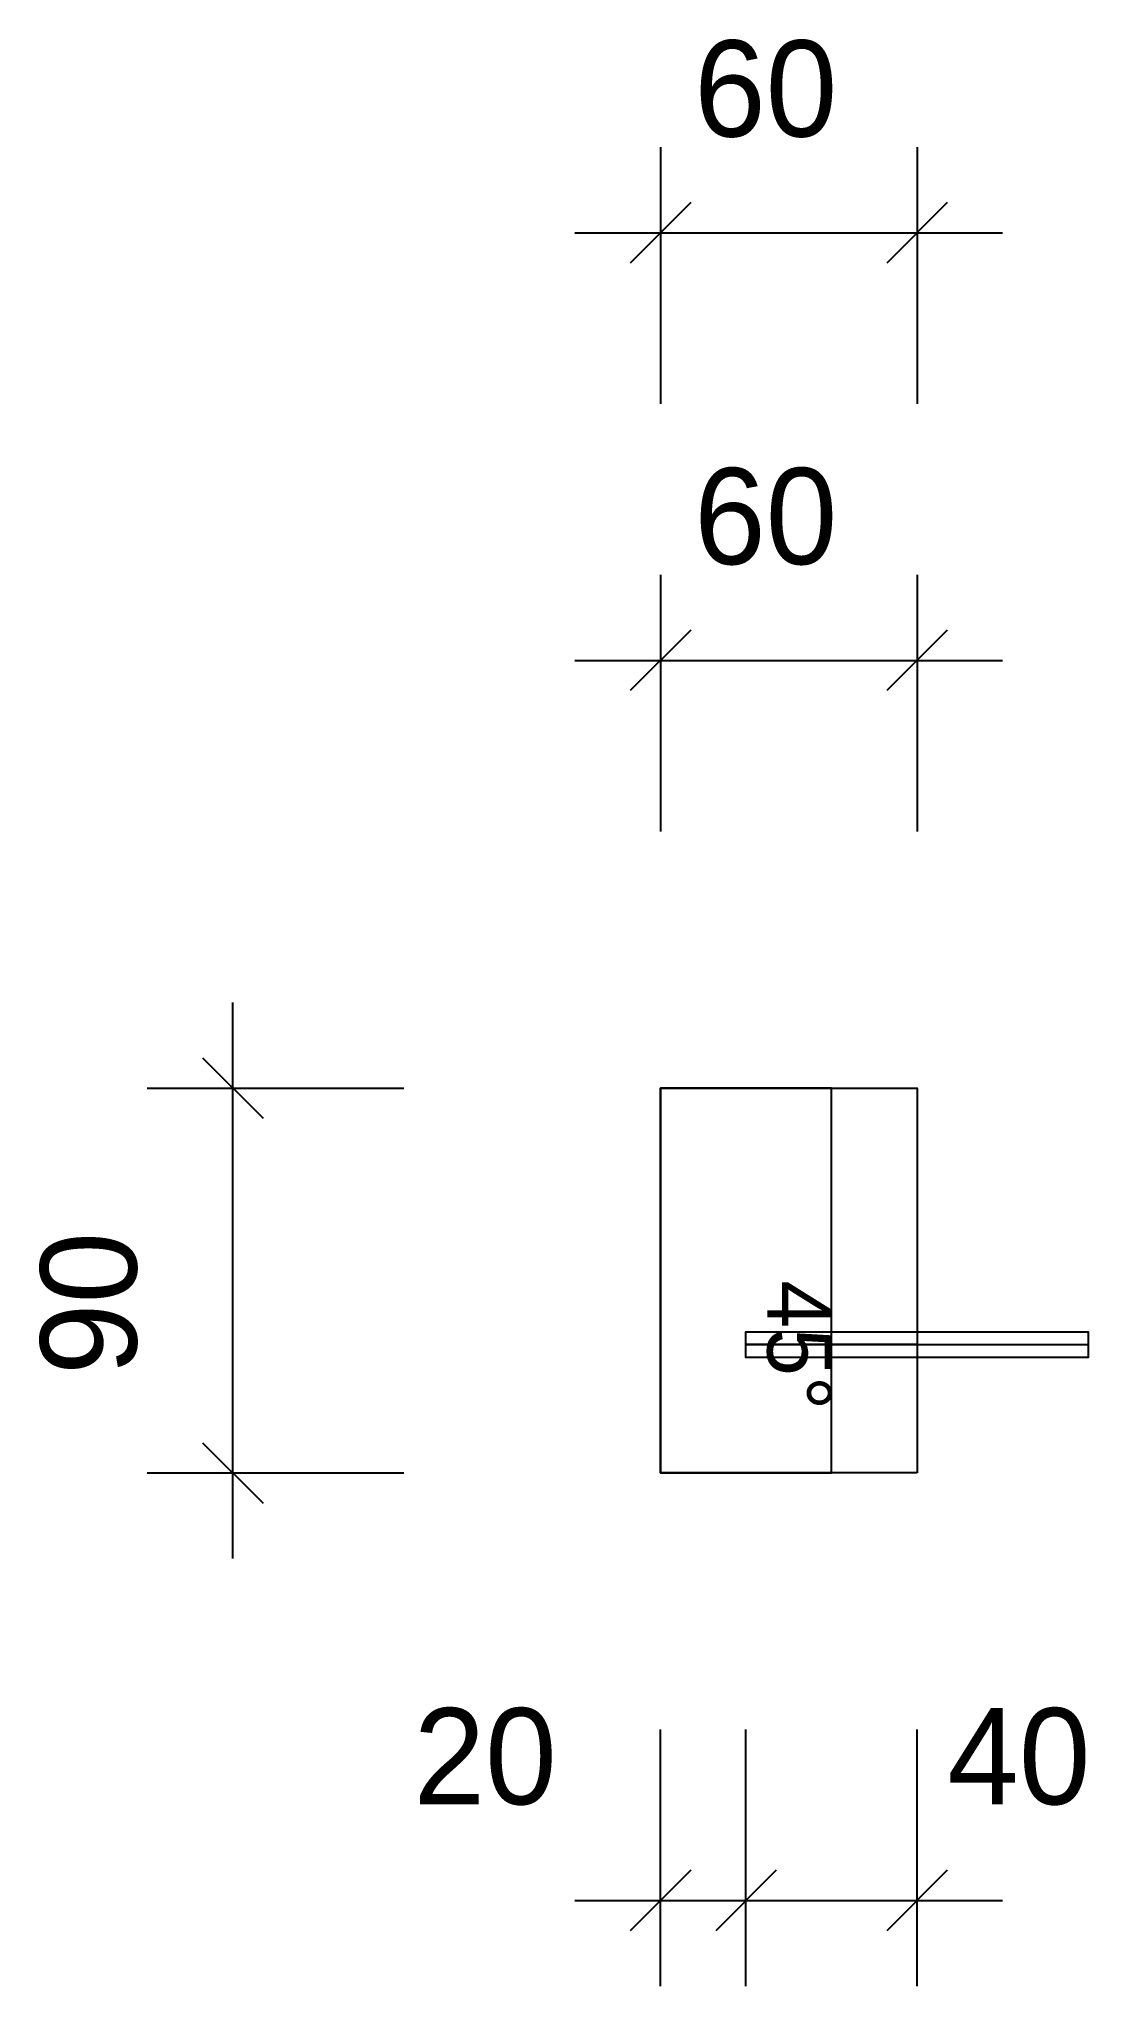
# Model space of a CAD drawing. Header units: millimetres. Extents: x -145 to 100, y -120 to 335.
import ezdxf
from ezdxf.enums import TextEntityAlignment as Align

# ---------------------------------------------------------------- set-up
doc = ezdxf.new("R2010")
doc.units = ezdxf.units.MM
for name, color, linetype in [('CONTOUR', 7, 'CONTINUOUS'), ('CUT_MITRE', 7, 'CONTINUOUS'), ('DIMLINES', 7, 'CONTINUOUS'), ('DIMLINESTEXT', 7, 'CONTINUOUS'), ('DRILLINGSSIDE', 7, 'CONTINUOUS')]:
    doc.layers.add(name, color=color, linetype=linetype)

msp = doc.modelspace()

# ---------------------------------------------------------------- linework, layer by layer
at = {"layer": 'CONTOUR', "color": 0, "linetype": '0'}
msp.add_lwpolyline([(60.001, 0), (0, 0), (0, 90), (60.001, 90), (60.001, 0)], dxfattribs=at)
at = {"layer": 'CUT_MITRE', "color": 1, "linetype": '1'}
msp.add_lwpolyline([(40, 0), (40, 45), (40, 90), (0, 90), (0, 0), (40, 0)], dxfattribs=at)
at = {"layer": 'DIMLINES', "color": 0}
for p, q in [((0, 310), (0, 250)), ((60.001, 310), (60.001, 250)), ((7.071, 297.071), (-7.071, 282.929)), ((67.072, 297.071), (52.93, 282.929)), ((-20, 290), (80.001, 290)), ((0, 210), (0, 150)), ((60.001, 210), (60.001, 150)), ((7.071, 197.071), (-7.071, 182.929)), ((67.072, 197.071), (52.93, 182.929)), ((-20, 190), (80.001, 190)), ((-100, -20), (-100, 110)), ((-107.071, 97.071), (-92.929, 82.929)), ((-120, 90), (-60, 90)), ((-107.071, 7.071), (-92.929, -7.071)), ((-120, 0), (-60, 0)), ((0, -120), (0, -60)), ((20, -120), (20, -60)), ((60.001, -120), (60.001, -60)), ((7.071, -92.929), (-7.071, -107.071)), ((27.071, -92.929), (12.929, -107.071)), ((67.072, -92.929), (52.93, -107.071)), ((-20, -100), (80.001, -100))]:
    msp.add_line(p, q, dxfattribs=at)
at = {"layer": 'DRILLINGSSIDE', "color": 3}
for p, q in [((20, 30), (60, 30)), ((20, 30), (100, 30)), ((60.001, 30), (20.001, 30))]:
    msp.add_line(p, q, dxfattribs=at)
at = {"layer": 'DRILLINGSSIDE', "color": 3, "linetype": '3'}
for points in [[(20, 33), (60, 33), (60, 27), (20, 27)], [(20, 33), (100, 33), (100, 27), (20, 27)], [(60.001, 27), (20.001, 27), (20.001, 33), (60.001, 33)]]:
    msp.add_lwpolyline(points, dxfattribs=at)

# ---------------------------------------------------------------- texts
at = {"layer": 'DIMLINESTEXT'}
for p in [(7.89, 335), (7.89, 235)]:
    msp.add_text('60', height=22.5, dxfattribs=at).set_placement(p, align=Align.TOP_LEFT)
for s, height, rotation, p in [('90', 22.5, 90, (-145, 22.889)), ('45°', 15, 270, (40, 45)), ('20', 22.5, -360, (-57.721, -55)), ('40', 22.5, -360, (67.101, -55))]:
    msp.add_text(s, height=height, rotation=rotation, dxfattribs=at).set_placement(p, align=Align.TOP_LEFT)

doc.saveas('drawing.dxf')
